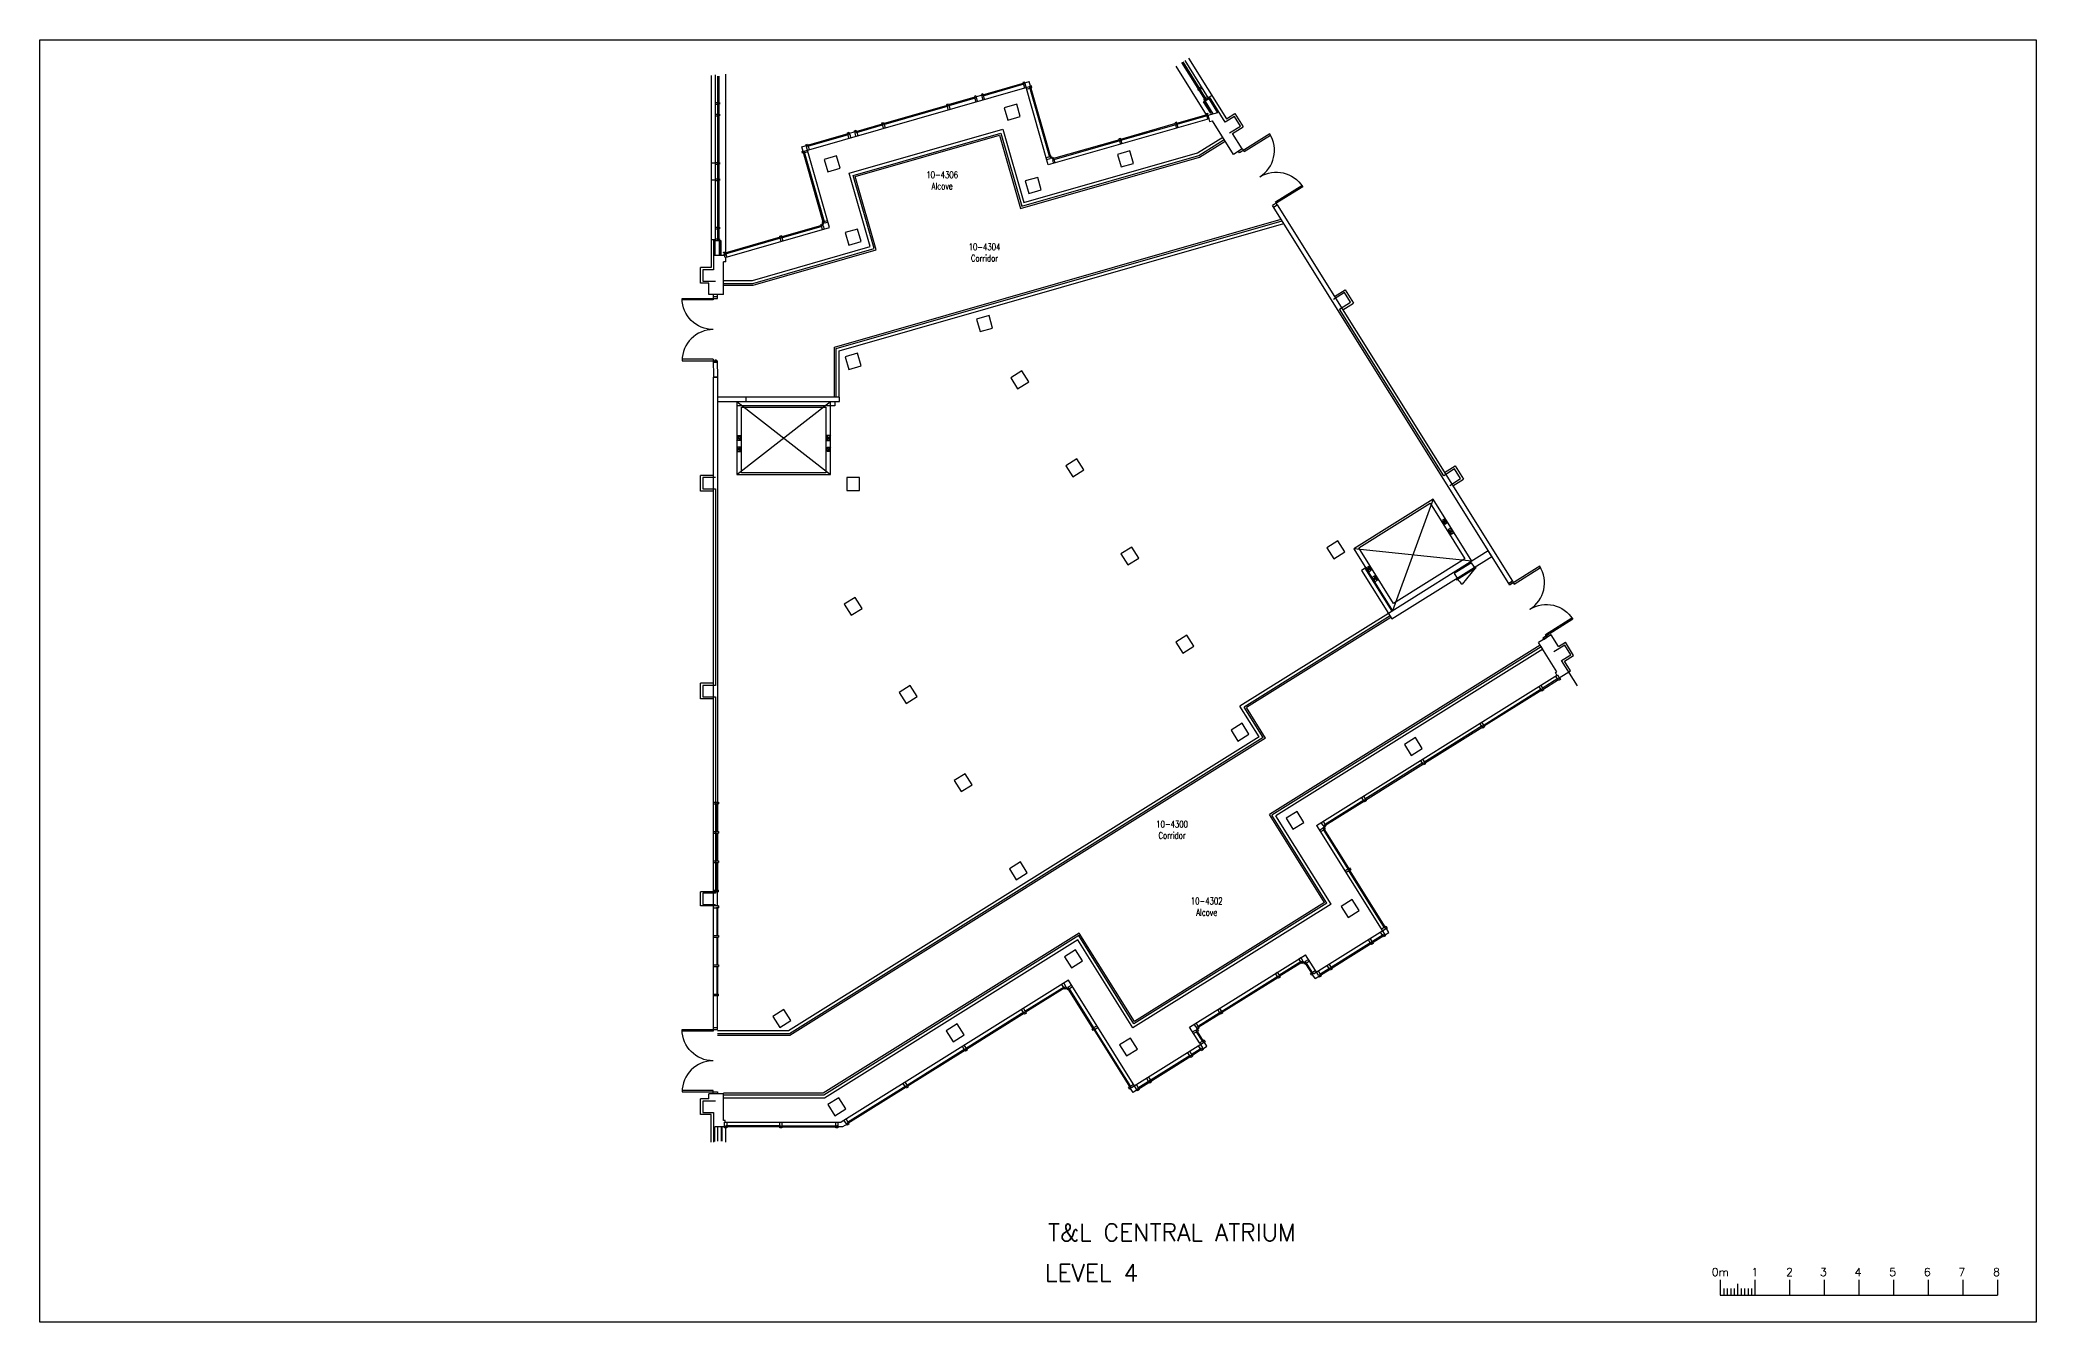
# Model space of a CAD drawing. Extents: x 11182 to 734459, y -1391328 to 152085.
# Drawn here: x 78217 to 135851, y -1153442 to -1116426 of the extents above; entities that cross this region are included whole.
import ezdxf
from ezdxf.enums import TextEntityAlignment as Align

# ---------------------------------------------------------------- set-up
doc = ezdxf.new("R2010")
doc.units = 0
doc.header["$LTSCALE"] = 500
doc.header["$MEASUREMENT"] = 0
doc.layers.get('0').update_dxf_attribs({"linetype": 'CONTINUOUS'})
doc.layers.add('0_Defpoints', color=106, linetype='CONTINUOUS', plot=False)
for name, color, linetype in [('0_room_data', 7, 'CONTINUOUS'), ('0_text', 7, 'CONTINUOUS'), ('1_Wall_Exist', 251, 'CONTINUOUS'), ('3_Text', 7, 'CONTINUOUS')]:
    doc.layers.add(name, color=color, linetype=linetype)
doc.styles.add('1_200', font='simplex.shx', dxfattribs={"width": 0.75, "height": 460})
doc.styles.get("Standard").update_dxf_attribs({"font": 'ROMANS', "height": 200})

# ---------------------------------------------------------------- blocks, each defined once
blk = doc.blocks.new('room_data')
at = {"layer": '3_Text', "style": '1_200', "width": 0.75}
for tag, p in [('ROOMNUM', (0, 0)), ('ROOMUSE', (0, -575))]:
    blk.add_attdef(tag, text='', height=345, dxfattribs=at).set_placement(p, align=Align.MIDDLE_CENTER)

msp = doc.modelspace()

# ---------------------------------------------------------------- linework, layer by layer
for p, q in [((126734, -1152222), (126734, -1152667)), ((126734, -1152667), (134734, -1152667)), ((126834, -1152468), (126834, -1152667)), ((126934, -1152468), (126934, -1152667)), ((127034, -1152468), (127034, -1152667)), ((127134, -1152468), (127134, -1152667)), ((127234, -1152335), (127234, -1152667)), ((127334, -1152468), (127334, -1152667)), ((127434, -1152468), (127434, -1152667)), ((127534, -1152468), (127534, -1152667)), ((127634, -1152468), (127634, -1152667)), ((127734, -1152222), (127734, -1152667)), ((128734, -1152222), (128734, -1152667)), ((129734, -1152222), (129734, -1152667)), ((130734, -1152222), (130734, -1152667)), ((131734, -1152222), (131734, -1152667)), ((132734, -1152222), (132734, -1152667)), ((133734, -1152222), (133734, -1152667)), ((134734, -1152222), (134734, -1152667))]:
    msp.add_line(p, q)
at = {"layer": '0_Defpoints'}
msp.add_lwpolyline([(78217, -1116426), (135851, -1116426), (135851, -1153442), (78217, -1153442)], close=True, dxfattribs=at)
at = {"layer": '1_Wall_Exist'}
for p, q in [((111380, -1116957), (112473, -1118705)), ((97601, -1117450), (97601, -1122998)), ((97709, -1117434), (97709, -1122214)), ((97782, -1117471), (97782, -1122214)), ((97819, -1117471), (97819, -1122214)), ((98022, -1122653), (98022, -1117419)), ((111010, -1117188), (111886, -1118591)), ((111182, -1117081), (111859, -1118164)), ((111213, -1117061), (111890, -1118144)), ((111275, -1117022), (111952, -1118106)), ((100278, -1119634), (106786, -1117767)), ((105210, -1118081), (104445, -1118300)), ((105240, -1118044), (105191, -1118057)), ((105191, -1118057), (105199, -1118084)), ((105210, -1118081), (105219, -1118111)), ((105413, -1118023), (105234, -1118074)), ((105243, -1118104), (105234, -1118074)), ((105247, -1118071), (105240, -1118044)), ((105256, -1118100), (105243, -1118104)), ((105284, -1118198), (105256, -1118100)), ((105442, -1117986), (105394, -1117999)), ((105394, -1117999), (105402, -1118026)), ((105421, -1118053), (105410, -1118056)), ((105410, -1118056), (105438, -1118154)), ((105413, -1118023), (105421, -1118053)), ((105437, -1118016), (106779, -1117631)), ((105445, -1118046), (105437, -1118016)), ((105450, -1118012), (105442, -1117986)), ((106623, -1117708), (105445, -1118046)), ((105486, -1118140), (105458, -1118042)), ((106644, -1117641), (106596, -1117655)), ((106596, -1117655), (106603, -1117682)), ((106612, -1117712), (106640, -1117809)), ((106614, -1117679), (106623, -1117708)), ((106647, -1117702), (106638, -1117672)), ((106651, -1117668), (106644, -1117641)), ((106660, -1117698), (106647, -1117702)), ((107330, -1120035), (106660, -1117698)), ((106702, -1117844), (106799, -1117816)), ((107403, -1119807), (106779, -1117631)), ((106789, -1117778), (106786, -1117767)), ((106819, -1117770), (106789, -1117778)), ((106796, -1117802), (106826, -1117794)), ((107373, -1119816), (106796, -1117802)), ((106843, -1117751), (106816, -1117759)), ((106829, -1117807), (106856, -1117799)), ((106856, -1117799), (106843, -1117751)), ((111655, -1117838), (111639, -1117848)), ((111639, -1117848), (111665, -1117890)), ((111692, -1117828), (111661, -1117847)), ((111681, -1117880), (111665, -1117890)), ((111706, -1117849), (111674, -1117868)), ((111748, -1117779), (111686, -1117818)), ((111775, -1117822), (111713, -1117860)), ((111926, -1118063), (111864, -1118102)), ((111952, -1118106), (111890, -1118144)), ((111944, -1118092), (112049, -1118026)), ((111954, -1118105), (112218, -1118528)), ((112440, -1118798), (111983, -1118067)), ((97709, -1118234), (97782, -1118234)), ((97709, -1118284), (97782, -1118284)), ((97709, -1118569), (97782, -1118569)), ((97709, -1118619), (97782, -1118619)), ((97782, -1118246), (97819, -1118246)), ((97782, -1118271), (97819, -1118271)), ((97782, -1118581), (97819, -1118581)), ((97782, -1118606), (97819, -1118606)), ((97819, -1118234), (97838, -1118234)), ((97819, -1118284), (97838, -1118284)), ((97819, -1118569), (97838, -1118569)), ((97819, -1118619), (97838, -1118619)), ((97838, -1118234), (97838, -1118284)), ((97838, -1118569), (97838, -1118619)), ((102571, -1118838), (104421, -1118307)), ((102579, -1118868), (104417, -1118341)), ((104401, -1118284), (104449, -1118270)), ((104408, -1118311), (104401, -1118284)), ((104417, -1118341), (104430, -1118337)), ((104445, -1118439), (104417, -1118341)), ((104430, -1118337), (104421, -1118307)), ((104445, -1118300), (104454, -1118330)), ((104449, -1118270), (104456, -1118297)), ((104454, -1118330), (104465, -1118327)), ((105219, -1118111), (104460, -1118329)), ((104465, -1118327), (104493, -1118425)), ((105219, -1118111), (105208, -1118114)), ((105208, -1118114), (105236, -1118212)), ((106420, -1118279), (106060, -1118383)), ((106060, -1118383), (106163, -1118743)), ((106163, -1118743), (106523, -1118640)), ((106523, -1118640), (106420, -1118279)), ((111906, -1118585), (111031, -1118836)), ((111915, -1118615), (111040, -1118866)), ((111814, -1118210), (111835, -1118197)), ((112020, -1118541), (111814, -1118210)), ((111833, -1118122), (111816, -1118132)), ((111816, -1118132), (111843, -1118174)), ((112041, -1118528), (111835, -1118197)), ((111870, -1118112), (111839, -1118131)), ((111859, -1118164), (111843, -1118174)), ((111883, -1118133), (111852, -1118152)), ((111856, -1118184), (111962, -1118117)), ((112093, -1118564), (111856, -1118184)), ((111936, -1118547), (111888, -1118561)), ((111888, -1118561), (111895, -1118588)), ((111895, -1118588), (111906, -1118585)), ((111904, -1118618), (111932, -1118716)), ((111906, -1118585), (111915, -1118615)), ((111930, -1118578), (111944, -1118574)), ((111939, -1118608), (111930, -1118578)), ((111944, -1118574), (111936, -1118547)), ((112218, -1118528), (111939, -1118608)), ((111980, -1118702), (111952, -1118604)), ((112020, -1118541), (112041, -1118528)), ((112703, -1118634), (112440, -1118798)), ((112473, -1118705), (112722, -1118549)), ((112877, -1118913), (112703, -1118634)), ((112722, -1118549), (112962, -1118932)), ((100211, -1119515), (101553, -1119130)), ((100384, -1119497), (101562, -1119160)), ((101533, -1119107), (101581, -1119093)), ((101540, -1119133), (101533, -1119107)), ((101577, -1119261), (101549, -1119163)), ((101562, -1119160), (101553, -1119130)), ((101577, -1119123), (101756, -1119072)), ((101588, -1119120), (101577, -1119123)), ((101577, -1119123), (101586, -1119153)), ((101581, -1119093), (101588, -1119120)), ((101585, -1120276), (106017, -1119006)), ((101586, -1119153), (101597, -1119150)), ((101597, -1119150), (101625, -1119247)), ((101694, -1120336), (105957, -1119114)), ((101735, -1119048), (101783, -1119035)), ((101743, -1119075), (101735, -1119048)), ((101756, -1119072), (101743, -1119075)), ((101751, -1119105), (101765, -1119102)), ((101779, -1119203), (101751, -1119105)), ((101765, -1119102), (101756, -1119072)), ((101756, -1120371), (105923, -1119176)), ((101780, -1119065), (102547, -1118845)), ((101780, -1119065), (101789, -1119095)), ((101783, -1119035), (101791, -1119062)), ((101789, -1119095), (102548, -1118877)), ((101789, -1119095), (101800, -1119092)), ((101800, -1119092), (101828, -1119189)), ((102526, -1118822), (102574, -1118808)), ((102534, -1118849), (102526, -1118822)), ((102542, -1118879), (102555, -1118875)), ((102570, -1118976), (102542, -1118879)), ((102555, -1118875), (102547, -1118845)), ((102571, -1118838), (102579, -1118868)), ((102574, -1118808), (102582, -1118835)), ((102579, -1118868), (102590, -1118865)), ((102590, -1118865), (102618, -1118962)), ((105923, -1119176), (106529, -1121291)), ((105957, -1119114), (106564, -1121229)), ((106017, -1119006), (106624, -1121120)), ((111980, -1118702), (107330, -1120035)), ((111007, -1118843), (109412, -1119300)), ((111016, -1118873), (109420, -1119330)), ((111037, -1118805), (110989, -1118819)), ((110989, -1118819), (110996, -1118846)), ((110996, -1118846), (111007, -1118843)), ((111005, -1118876), (111033, -1118973)), ((111007, -1118843), (111016, -1118873)), ((111031, -1118836), (111044, -1118832)), ((111040, -1118866), (111031, -1118836)), ((111044, -1118832), (111037, -1118805)), ((111081, -1118960), (111053, -1118862)), ((111644, -1119681), (112366, -1119230)), ((111965, -1118706), (111987, -1118783)), ((111987, -1118783), (112071, -1118758)), ((112679, -1119730), (112071, -1118758)), ((112564, -1119108), (112877, -1118913)), ((112653, -1119125), (112962, -1118932)), ((112932, -1119572), (112653, -1119125)), ((113723, -1119138), (112854, -1119681)), ((112983, -1119652), (113747, -1119175)), ((113747, -1119175), (113723, -1119138)), ((100835, -1121690), (100211, -1119515)), ((100221, -1119650), (100248, -1119642)), ((100235, -1119698), (100221, -1119650)), ((100261, -1119690), (100235, -1119698)), ((100251, -1119653), (100281, -1119645)), ((100288, -1119669), (100258, -1119677)), ((100281, -1119645), (100278, -1119634)), ((100865, -1121682), (100288, -1119669)), ((100389, -1119654), (100291, -1119682)), ((100331, -1119451), (100379, -1119437)), ((100339, -1119478), (100331, -1119451)), ((100347, -1119508), (100360, -1119504)), ((101018, -1121845), (100347, -1119508)), ((100360, -1119504), (100352, -1119474)), ((100376, -1119467), (100384, -1119497)), ((100379, -1119437), (100387, -1119464)), ((100395, -1119494), (100423, -1119592)), ((101219, -1119770), (100859, -1119874)), ((101323, -1120131), (101219, -1119770)), ((106529, -1121291), (111701, -1119808)), ((106564, -1121229), (111680, -1119762)), ((106624, -1121120), (111644, -1119681)), ((107370, -1119805), (107272, -1119833)), ((107403, -1119807), (107373, -1119816)), ((107380, -1119840), (107410, -1119831)), ((107427, -1119788), (107400, -1119796)), ((107410, -1119831), (107414, -1119844)), ((107414, -1119844), (107489, -1119823)), ((107427, -1119788), (107448, -1119863)), ((109388, -1119307), (107483, -1119853)), ((107496, -1119850), (107489, -1119823)), ((109396, -1119337), (107492, -1119883)), ((109689, -1119630), (109329, -1119734)), ((109329, -1119734), (109432, -1120094)), ((109417, -1119270), (109369, -1119283)), ((109369, -1119283), (109377, -1119310)), ((109385, -1119340), (109413, -1119438)), ((109388, -1119307), (109396, -1119337)), ((109412, -1119300), (109425, -1119297)), ((109420, -1119330), (109412, -1119300)), ((109425, -1119297), (109417, -1119270)), ((109461, -1119424), (109433, -1119326)), ((109793, -1119991), (109689, -1119630)), ((111680, -1119762), (112412, -1119304)), ((111701, -1119808), (112439, -1119346)), ((112933, -1119571), (112679, -1119730)), ((112854, -1119681), (112827, -1119638)), ((112933, -1119571), (112983, -1119652)), ((97709, -1119983), (97601, -1119983)), ((97709, -1119964), (97782, -1119964)), ((97709, -1120014), (97782, -1120014)), ((97782, -1119976), (97819, -1119976)), ((97782, -1120001), (97819, -1120001)), ((97819, -1119964), (97838, -1119964)), ((97819, -1120014), (97838, -1120014)), ((97838, -1119964), (97838, -1120014)), ((100859, -1119874), (100962, -1120234)), ((100962, -1120234), (101323, -1120131)), ((102192, -1122391), (101585, -1120276)), ((102300, -1122451), (101694, -1120336)), ((102362, -1122485), (101756, -1120371)), ((107026, -1120394), (106666, -1120497)), ((107130, -1120754), (107026, -1120394)), ((107286, -1119881), (107384, -1119853)), ((107384, -1119853), (107380, -1119840)), ((107448, -1119863), (107459, -1119860)), ((107468, -1119890), (107457, -1119893)), ((107457, -1119893), (107485, -1119991)), ((107459, -1119860), (107468, -1119890)), ((107492, -1119883), (107483, -1119853)), ((107533, -1119977), (107505, -1119879)), ((109432, -1120094), (109793, -1119991)), ((97709, -1120471), (97601, -1120471)), ((97709, -1120434), (97782, -1120434)), ((97709, -1120484), (97782, -1120484)), ((97782, -1120446), (97819, -1120446)), ((97782, -1120471), (97819, -1120471)), ((97819, -1120434), (97838, -1120434)), ((97819, -1120484), (97838, -1120484)), ((97838, -1120434), (97838, -1120484)), ((106666, -1120497), (106769, -1120858)), ((106769, -1120858), (107130, -1120754)), ((114677, -1120664), (113808, -1121207)), ((113890, -1121103), (114653, -1120626)), ((114653, -1120626), (114677, -1120664)), ((120628, -1132122), (113808, -1121207)), ((113835, -1121250), (113941, -1121184)), ((113941, -1121184), (113890, -1121103)), ((113940, -1121185), (120733, -1132056)), ((97709, -1121829), (97782, -1121829)), ((97709, -1121879), (97782, -1121879)), ((97782, -1121841), (97819, -1121841)), ((97782, -1121866), (97819, -1121866)), ((97819, -1121829), (97838, -1121829)), ((97819, -1121879), (97838, -1121879)), ((97838, -1121829), (97838, -1121879)), ((98002, -1122710), (101018, -1121845)), ((98002, -1122572), (99598, -1122114)), ((98011, -1122602), (99607, -1122144)), ((99577, -1122091), (99625, -1122077)), ((99585, -1122118), (99577, -1122091)), ((99598, -1122114), (99585, -1122118)), ((99594, -1122148), (99607, -1122144)), ((99607, -1122144), (99598, -1122114)), ((99622, -1122107), (100791, -1121772)), ((99622, -1122107), (99631, -1122137)), ((99625, -1122077), (99633, -1122104)), ((99631, -1122137), (100800, -1121802)), ((99642, -1122134), (99670, -1122232)), ((100771, -1121749), (100846, -1121727)), ((100778, -1121776), (100771, -1121749)), ((100815, -1121903), (100787, -1121806)), ((100800, -1121802), (100791, -1121772)), ((100805, -1121687), (100832, -1121679)), ((100805, -1121687), (100826, -1121762)), ((100826, -1121762), (100815, -1121765)), ((100815, -1121765), (100824, -1121795)), ((100824, -1121795), (100835, -1121792)), ((100835, -1121690), (100865, -1121682)), ((100835, -1121792), (100863, -1121890)), ((100872, -1121706), (100842, -1121714)), ((100842, -1121714), (100846, -1121727)), ((100862, -1121671), (100959, -1121643)), ((100876, -1121719), (100872, -1121706)), ((100973, -1121691), (100876, -1121719)), ((101160, -1125300), (114055, -1121602)), ((101210, -1125337), (114082, -1121646)), ((101297, -1125403), (114130, -1121724)), ((101826, -1121885), (101465, -1121988)), ((101465, -1121988), (101569, -1122349)), ((101929, -1122246), (101826, -1121885)), ((97709, -1122198), (97601, -1122198)), ((97663, -1122198), (97663, -1123060)), ((97707, -1122214), (97707, -1122656)), ((97832, -1122229), (97707, -1122229)), ((97985, -1122653), (97707, -1122653)), ((97709, -1122164), (97782, -1122164)), ((97709, -1122214), (97782, -1122214)), ((97782, -1122176), (97819, -1122176)), ((97782, -1122201), (97819, -1122201)), ((97819, -1122164), (97838, -1122164)), ((97819, -1122214), (97838, -1122214)), ((97832, -1122229), (97832, -1122653)), ((97838, -1122164), (97838, -1122214)), ((97857, -1122619), (97857, -1122229)), ((97882, -1122229), (97857, -1122229)), ((97882, -1122619), (97857, -1122619)), ((97882, -1122619), (97882, -1122229)), ((97957, -1122556), (98005, -1122542)), ((97965, -1122583), (97957, -1122556)), ((97978, -1122579), (97965, -1122583)), ((97974, -1122612), (97987, -1122609)), ((98002, -1122710), (97974, -1122612)), ((97987, -1122609), (97978, -1122579)), ((98013, -1122569), (98002, -1122572)), ((98002, -1122572), (98011, -1122602)), ((98005, -1122542), (98013, -1122569)), ((98011, -1122602), (98022, -1122599)), ((98017, -1122834), (98017, -1122706)), ((98022, -1122599), (98050, -1122696)), ((98790, -1123367), (102192, -1122391)), ((98803, -1123454), (102300, -1122451)), ((98810, -1123504), (102362, -1122485)), ((99622, -1122246), (99594, -1122148)), ((101569, -1122349), (101929, -1122246)), ((97291, -1123450), (97291, -1122998)), ((97601, -1122998), (97291, -1122998)), ((97663, -1123060), (97353, -1123060)), ((97353, -1123060), (97353, -1123389)), ((97954, -1123774), (97954, -1122834)), ((98017, -1122834), (97954, -1122834)), ((97526, -1123450), (97291, -1123450)), ((97353, -1123389), (97723, -1123389)), ((97526, -1123774), (97526, -1123450)), ((97954, -1123774), (97526, -1123774)), ((97657, -1123774), (97658, -1123932)), ((97782, -1123774), (97657, -1123774)), ((97657, -1123837), (97782, -1123836)), ((97783, -1123887), (97782, -1123774)), ((97954, -1123367), (98790, -1123367)), ((97954, -1123454), (98803, -1123454)), ((97954, -1123504), (98810, -1123504)), ((115882, -1123722), (115569, -1123918)), ((115593, -1123830), (115902, -1123637)), ((116057, -1124001), (115882, -1123722)), ((115902, -1123637), (116141, -1124021)), ((96758, -1123889), (97783, -1123887)), ((96758, -1123933), (96758, -1123889)), ((97658, -1123932), (96758, -1123933)), ((97702, -1123903), (97702, -1123887)), ((97753, -1123903), (97702, -1123903)), ((97753, -1123887), (97753, -1123903)), ((105622, -1124384), (105262, -1124488)), ((105725, -1124745), (105622, -1124384)), ((115744, -1124197), (116057, -1124001)), ((118749, -1129006), (115744, -1124197)), ((115833, -1124214), (116141, -1124021)), ((105262, -1124488), (105365, -1124848)), ((105365, -1124848), (105725, -1124745)), ((101160, -1126739), (101160, -1125300)), ((101210, -1126739), (101210, -1125337)), ((101297, -1126739), (101297, -1125403)), ((101826, -1125473), (101465, -1125576)), ((101465, -1125576), (101569, -1125937)), ((101929, -1125833), (101826, -1125473)), ((97660, -1125643), (96760, -1125644)), ((96760, -1125644), (96760, -1125689)), ((96760, -1125689), (97785, -1125687)), ((97660, -1125643), (97661, -1126162)), ((97785, -1125738), (97660, -1125738)), ((97785, -1126162), (97661, -1126162)), ((97661, -1144948), (97661, -1126162)), ((97661, -1126162), (97786, -1126162)), ((97755, -1125671), (97705, -1125671)), ((97705, -1125671), (97705, -1125687)), ((97756, -1125687), (97755, -1125671)), ((97786, -1126162), (97785, -1125687)), ((97785, -1126162), (97785, -1138429)), ((101569, -1125937), (101929, -1125833)), ((106566, -1125979), (106248, -1126178)), ((106248, -1126178), (106447, -1126496)), ((106765, -1126297), (106566, -1125979)), ((101307, -1126739), (97785, -1126739)), ((98598, -1126739), (98598, -1126864)), ((101307, -1126864), (101307, -1126739)), ((106447, -1126496), (106765, -1126297)), ((97785, -1126864), (101307, -1126864)), ((98340, -1126864), (101040, -1128974)), ((98340, -1128974), (101040, -1126864)), ((98340, -1126864), (98340, -1128974)), ((101167, -1126991), (98340, -1126991)), ((98475, -1128921), (98475, -1127026)), ((98475, -1127026), (100905, -1127026)), ((100905, -1127026), (100905, -1128921)), ((101040, -1128974), (101040, -1126864)), ((101167, -1126864), (101167, -1126991)), ((98340, -1127995), (98440, -1127843)), ((98340, -1127843), (98440, -1127995)), ((98340, -1127843), (98440, -1127843)), ((98440, -1127843), (98440, -1127995)), ((101040, -1127843), (100940, -1127995)), ((101040, -1127995), (100940, -1127843)), ((100940, -1127843), (100940, -1127995)), ((101040, -1127843), (100940, -1127843)), ((98440, -1127995), (98340, -1127995)), ((98351, -1128186), (98440, -1128313)), ((98351, -1128313), (98440, -1128186)), ((98440, -1128186), (98351, -1128186)), ((98351, -1128186), (98351, -1128313)), ((98351, -1128313), (98440, -1128313)), ((98440, -1128313), (98440, -1128186)), ((100940, -1127995), (101040, -1127995)), ((101040, -1128313), (100951, -1128186)), ((101040, -1128186), (100951, -1128313)), ((100951, -1128313), (100951, -1128186)), ((100951, -1128186), (101040, -1128186)), ((101040, -1128313), (100951, -1128313)), ((97661, -1128998), (97291, -1128998)), ((97291, -1129450), (97291, -1128998)), ((97723, -1129060), (97353, -1129060)), ((97353, -1129060), (97353, -1129389)), ((98340, -1128974), (101040, -1128974)), ((100905, -1128921), (98475, -1128921)), ((101885, -1129055), (101510, -1129055)), ((101510, -1129055), (101510, -1129430)), ((101885, -1129430), (101885, -1129055)), ((108156, -1128523), (107838, -1128722)), ((107838, -1128722), (108036, -1129040)), ((108036, -1129040), (108355, -1128841)), ((108355, -1128841), (108156, -1128523)), ((119062, -1128810), (118749, -1129006)), ((118773, -1128919), (119081, -1128726)), ((119236, -1129089), (119062, -1128810)), ((119081, -1128726), (119321, -1129109)), ((97661, -1129450), (97291, -1129450)), ((97353, -1129389), (97723, -1129389)), ((97723, -1129389), (97723, -1135060)), ((101510, -1129430), (101885, -1129430)), ((118923, -1129285), (119236, -1129089)), ((119012, -1129302), (119321, -1129109)), ((118444, -1129685), (116154, -1131116)), ((116297, -1131089), (118357, -1129802)), ((118444, -1129685), (117272, -1132905)), ((118357, -1129802), (119362, -1131409)), ((119562, -1131475), (118444, -1129685)), ((118785, -1130252), (118710, -1130299)), ((118710, -1130299), (118852, -1130360)), ((118710, -1130299), (118777, -1130407)), ((118777, -1130407), (118785, -1130252)), ((118777, -1130407), (118852, -1130360)), ((118852, -1130360), (118785, -1130252)), ((118963, -1130515), (118878, -1130568)), ((118878, -1130568), (119043, -1130645)), ((118878, -1130568), (118959, -1130698)), ((118959, -1130698), (118963, -1130515)), ((118959, -1130698), (119043, -1130645)), ((109746, -1131068), (109428, -1131266)), ((109428, -1131266), (109627, -1131584)), ((109945, -1131386), (109746, -1131068)), ((115694, -1130888), (115376, -1131087)), ((115376, -1131087), (115574, -1131405)), ((115574, -1131405), (115893, -1131206)), ((115893, -1131206), (115694, -1130888)), ((119562, -1131475), (116154, -1131116)), ((116154, -1131116), (117272, -1132905)), ((117301, -1132696), (116297, -1131089)), ((120035, -1131179), (117152, -1132981)), ((117252, -1133141), (120135, -1131339)), ((120135, -1131339), (120035, -1131179)), ((109627, -1131584), (109945, -1131386)), ((116485, -1131678), (116379, -1131744)), ((116379, -1131744), (117252, -1133141)), ((117258, -1132914), (116485, -1131678)), ((116590, -1131624), (116514, -1131671)), ((116514, -1131671), (116657, -1131732)), ((116514, -1131671), (116581, -1131779)), ((116581, -1131779), (116590, -1131624)), ((116581, -1131779), (116657, -1131732)), ((116657, -1131732), (116590, -1131624)), ((116758, -1131893), (116673, -1131946)), ((116754, -1132075), (116758, -1131893)), ((116838, -1132022), (116758, -1131893)), ((119362, -1131409), (117301, -1132696)), ((119553, -1131518), (119052, -1131831)), ((119052, -1131831), (119135, -1131964)), ((119118, -1132011), (119686, -1131656)), ((119652, -1131677), (119285, -1132140)), ((119636, -1131651), (119553, -1131518)), ((119686, -1131656), (119669, -1131630)), ((121521, -1131623), (120652, -1132166)), ((120782, -1132138), (121545, -1131661)), ((121545, -1131661), (121521, -1131623)), ((116673, -1131946), (116838, -1132022)), ((116754, -1132075), (116838, -1132022)), ((119102, -1131985), (119118, -1132011)), ((120625, -1132123), (120731, -1132057)), ((120652, -1132166), (120625, -1132123)), ((120733, -1132056), (120628, -1132122)), ((120731, -1132057), (120782, -1132138)), ((101757, -1132522), (101439, -1132720)), ((101439, -1132720), (101637, -1133038)), ((101637, -1133038), (101955, -1132840)), ((101955, -1132840), (101757, -1132522)), ((117152, -1132981), (112865, -1135659)), ((117198, -1133055), (112986, -1135687)), ((111335, -1133611), (111017, -1133810)), ((111534, -1133929), (111335, -1133611)), ((117225, -1133097), (113055, -1135703)), ((121850, -1133600), (121487, -1133827)), ((122475, -1133150), (121606, -1133693)), ((121633, -1133736), (121739, -1133670)), ((121688, -1133589), (122452, -1133112)), ((121739, -1133670), (121688, -1133589)), ((122061, -1133938), (121850, -1133600)), ((122452, -1133112), (122475, -1133150)), ((111017, -1133810), (111216, -1134128)), ((111216, -1134128), (111534, -1133929)), ((121533, -1133901), (113715, -1138787)), ((121560, -1133944), (113783, -1138803)), ((121606, -1134018), (113904, -1138831)), ((122014, -1134670), (121487, -1133827)), ((121551, -1133935), (121604, -1134019)), ((121606, -1133693), (121633, -1133736)), ((122241, -1133899), (121928, -1134094)), ((122061, -1133938), (122261, -1133814)), ((122153, -1134342), (122416, -1134178)), ((122237, -1134362), (122500, -1134197)), ((122416, -1134178), (122241, -1133899)), ((122500, -1134197), (122261, -1133814)), ((115073, -1139101), (122032, -1134752)), ((121977, -1134693), (122014, -1134670)), ((122019, -1134761), (121977, -1134693)), ((122032, -1134872), (121978, -1134786)), ((122032, -1134752), (122086, -1134838)), ((122086, -1134838), (122409, -1134636)), ((122609, -1135073), (122153, -1134342)), ((122409, -1134636), (122237, -1134362)), ((97291, -1135450), (97291, -1134998)), ((97661, -1134998), (97291, -1134998)), ((97723, -1135060), (97353, -1135060)), ((97353, -1135060), (97353, -1135389)), ((97353, -1135389), (97723, -1135389)), ((97723, -1135389), (97723, -1141060)), ((103347, -1135066), (103029, -1135265)), ((103029, -1135265), (103228, -1135583)), ((103228, -1135583), (103546, -1135384)), ((103546, -1135384), (103347, -1135066)), ((119885, -1136214), (121565, -1135164)), ((119901, -1136240), (121582, -1135190)), ((121550, -1135173), (121496, -1135087)), ((121550, -1135053), (121604, -1135139)), ((121565, -1135164), (121550, -1135173)), ((121582, -1135190), (121565, -1135164)), ((121566, -1135200), (121582, -1135190)), ((121581, -1135224), (121566, -1135200)), ((121635, -1135190), (121581, -1135224)), ((122047, -1134862), (121589, -1135149)), ((121589, -1135149), (121606, -1135175)), ((121606, -1135175), (122064, -1134889)), ((121620, -1135166), (121635, -1135190)), ((122064, -1134889), (122047, -1134862)), ((122063, -1134922), (122048, -1134899)), ((122117, -1134888), (122063, -1134922)), ((122086, -1134838), (122071, -1134848)), ((122071, -1134848), (122088, -1134874)), ((122088, -1134874), (122103, -1134865)), ((122103, -1134865), (122117, -1134888)), ((97661, -1135450), (97291, -1135450)), ((113417, -1136541), (112865, -1135659)), ((113537, -1136569), (112986, -1135687)), ((113606, -1136585), (113055, -1135703)), ((113417, -1136541), (99831, -1145030)), ((112925, -1136155), (112607, -1136354)), ((112607, -1136354), (112806, -1136672)), ((112806, -1136672), (113124, -1136473)), ((113124, -1136473), (112925, -1136155)), ((119858, -1136231), (118174, -1137283)), ((118194, -1137307), (119874, -1136257)), ((119842, -1136240), (119788, -1136154)), ((119843, -1136120), (119896, -1136206)), ((119874, -1136257), (119858, -1136231)), ((119859, -1136267), (119874, -1136257)), ((119873, -1136291), (119859, -1136267)), ((119928, -1136257), (119873, -1136291)), ((119896, -1136206), (119881, -1136216)), ((119881, -1136216), (119898, -1136242)), ((119898, -1136242), (119913, -1136233)), ((119913, -1136233), (119928, -1136257)), ((113537, -1136569), (99857, -1145117)), ((113606, -1136585), (99871, -1145167)), ((117930, -1136566), (117612, -1136764)), ((117612, -1136764), (117811, -1137082)), ((117811, -1137082), (118129, -1136884)), ((118129, -1136884), (117930, -1136566)), ((104936, -1137610), (104618, -1137809)), ((105135, -1137928), (104936, -1137610)), ((118150, -1137298), (116467, -1138349)), ((116487, -1138374), (118167, -1137324)), ((118135, -1137307), (118081, -1137221)), ((118135, -1137187), (118189, -1137273)), ((118167, -1137324), (118150, -1137298)), ((118151, -1137334), (118167, -1137324)), ((118166, -1137357), (118151, -1137334)), ((118220, -1137324), (118166, -1137357)), ((118174, -1137283), (118190, -1137309)), ((118190, -1137309), (118205, -1137300)), ((118205, -1137300), (118220, -1137324)), ((104618, -1137809), (104817, -1138127)), ((104817, -1138127), (105135, -1137928)), ((116428, -1138254), (116482, -1138340)), ((97661, -1138429), (97806, -1138429)), ((97661, -1138481), (97763, -1138481)), ((97763, -1138467), (97791, -1138467)), ((97763, -1138467), (97763, -1139278)), ((97791, -1139278), (97791, -1138467)), ((97791, -1138481), (97806, -1138481)), ((97806, -1138429), (97806, -1138479)), ((115304, -1141331), (113715, -1138787)), ((115373, -1141347), (113783, -1138803)), ((115494, -1141375), (113904, -1138831)), ((114515, -1138700), (114197, -1138898)), ((114714, -1139018), (114515, -1138700)), ((115306, -1139075), (116443, -1138364)), ((115319, -1139103), (116460, -1138391)), ((116428, -1138374), (116374, -1138288)), ((116443, -1138364), (116428, -1138374)), ((116460, -1138391), (116443, -1138364)), ((116459, -1138424), (116444, -1138400)), ((116513, -1138390), (116459, -1138424)), ((116467, -1138349), (116484, -1138376)), ((116471, -1138347), (116487, -1138374)), ((116484, -1138376), (116499, -1138366)), ((116499, -1138366), (116513, -1138390)), ((97661, -1139278), (97806, -1139278)), ((97661, -1139328), (97806, -1139328)), ((97763, -1139328), (97763, -1140125)), ((97791, -1140125), (97791, -1139328)), ((97806, -1139278), (97806, -1139328)), ((114197, -1138898), (114396, -1139216)), ((114396, -1139216), (114714, -1139018)), ((115073, -1139101), (117035, -1142240)), ((115158, -1139237), (115244, -1139183)), ((115278, -1139237), (115192, -1139291)), ((115263, -1139102), (115209, -1139015)), ((115244, -1139183), (115254, -1139198)), ((115254, -1139198), (115280, -1139181)), ((115279, -1139092), (115263, -1139102)), ((115264, -1138981), (115318, -1139068)), ((115295, -1139205), (115269, -1139222)), ((115269, -1139222), (115988, -1140374)), ((115271, -1139167), (115349, -1139118)), ((115280, -1139181), (115271, -1139167)), ((115295, -1139118), (115279, -1139092)), ((115280, -1139128), (115295, -1139118)), ((115280, -1139128), (115328, -1139206)), ((116006, -1140342), (115295, -1139205)), ((115305, -1139221), (115295, -1139205)), ((115318, -1139068), (115303, -1139077)), ((115303, -1139077), (115319, -1139103)), ((115328, -1139206), (115305, -1139221)), ((115334, -1139094), (115349, -1139118)), ((97661, -1140125), (97806, -1140125)), ((97661, -1140175), (97806, -1140175)), ((97763, -1140175), (97763, -1140985)), ((97791, -1140985), (97791, -1140175)), ((97806, -1140125), (97806, -1140175)), ((106526, -1140154), (106208, -1140353)), ((106208, -1140353), (106407, -1140671)), ((106407, -1140671), (106725, -1140472)), ((106725, -1140472), (106526, -1140154)), ((115893, -1140413), (115979, -1140359)), ((116013, -1140413), (115927, -1140467)), ((115988, -1140374), (116015, -1140357)), ((116030, -1140381), (116003, -1140398)), ((117042, -1142060), (116003, -1140398)), ((116006, -1140342), (116029, -1140328)), ((116015, -1140357), (116006, -1140342)), ((116029, -1140328), (116063, -1140382)), ((117060, -1142029), (116030, -1140381)), ((116040, -1140397), (116030, -1140381)), ((116063, -1140382), (116040, -1140397)), ((97291, -1141429), (97291, -1141020)), ((97806, -1141020), (97291, -1141020)), ((97723, -1141060), (97353, -1141060)), ((97353, -1141060), (97353, -1141389)), ((97661, -1140972), (97763, -1140972)), ((97763, -1140985), (97791, -1140985)), ((97785, -1141429), (97785, -1140998)), ((97791, -1140972), (97806, -1140972)), ((97806, -1141020), (97806, -1140972)), ((97806, -1141429), (97291, -1141429)), ((97353, -1141389), (97723, -1141389)), ((97661, -1141481), (97763, -1141481)), ((97763, -1141467), (97791, -1141467)), ((97763, -1141467), (97763, -1142278)), ((97791, -1142278), (97791, -1141467)), ((97791, -1141481), (97806, -1141481)), ((97806, -1141429), (97806, -1141479)), ((115494, -1141375), (109773, -1144949)), ((115373, -1141347), (109801, -1144829)), ((115304, -1141331), (109817, -1144760)), ((116105, -1141244), (115787, -1141442)), ((115787, -1141442), (115985, -1141760)), ((115985, -1141760), (116303, -1141562)), ((116303, -1141562), (116105, -1141244)), ((97661, -1142278), (97806, -1142278)), ((97806, -1142278), (97806, -1142328)), ((108227, -1142216), (100832, -1146837)), ((108211, -1142285), (100847, -1146887)), ((109801, -1144829), (108211, -1142285)), ((109817, -1144760), (108227, -1142216)), ((117067, -1142100), (114989, -1143398)), ((117004, -1142259), (115479, -1143212)), ((115496, -1143238), (117020, -1142285)), ((116980, -1142274), (116926, -1142187)), ((116947, -1142099), (117033, -1142045)), ((117012, -1142290), (116996, -1142264)), ((117012, -1142324), (116997, -1142300)), ((117066, -1142290), (117012, -1142324)), ((117035, -1142240), (117020, -1142249)), ((117020, -1142249), (117036, -1142275)), ((117036, -1142275), (117164, -1142196)), ((117042, -1142060), (117069, -1142044)), ((117051, -1142266), (117066, -1142290)), ((117084, -1142068), (117057, -1142084)), ((117057, -1142084), (117067, -1142100)), ((117059, -1142029), (117083, -1142014)), ((117069, -1142044), (117059, -1142029)), ((117083, -1142014), (117117, -1142068)), ((117093, -1142083), (117084, -1142068)), ((117117, -1142068), (117093, -1142083)), ((117164, -1142196), (117093, -1142083)), ((97661, -1142328), (97806, -1142328)), ((97763, -1142328), (97763, -1143125)), ((97791, -1143125), (97791, -1142328)), ((108183, -1142405), (100872, -1146974)), ((108116, -1142698), (107798, -1142897)), ((108315, -1143016), (108116, -1142698)), ((109773, -1144949), (108183, -1142405)), ((111409, -1144928), (114757, -1142835)), ((115129, -1143430), (114757, -1142835)), ((116627, -1142494), (116573, -1142408)), ((116628, -1142374), (116681, -1142460)), ((116659, -1142511), (116643, -1142485)), ((116659, -1142544), (116644, -1142521)), ((116713, -1142511), (116659, -1142544)), ((116667, -1142470), (116683, -1142496)), ((116698, -1142487), (116713, -1142511)), ((97661, -1143125), (97806, -1143125)), ((97661, -1143175), (97806, -1143175)), ((97763, -1143175), (97763, -1143985)), ((97791, -1143985), (97791, -1143175)), ((97806, -1143125), (97806, -1143175)), ((107798, -1142897), (107997, -1143215)), ((107997, -1143215), (108315, -1143016)), ((112316, -1144481), (113958, -1143455)), ((113889, -1143378), (113943, -1143344)), ((113943, -1143464), (113889, -1143378)), ((113943, -1143344), (113997, -1143430)), ((113958, -1143455), (113943, -1143464)), ((113975, -1143481), (113958, -1143455)), ((113997, -1143430), (113982, -1143440)), ((113982, -1143440), (113998, -1143466)), ((114636, -1143031), (113985, -1143438)), ((113998, -1143466), (114013, -1143457)), ((114653, -1143057), (114002, -1143464)), ((114013, -1143457), (114028, -1143481)), ((114567, -1142954), (114621, -1142921)), ((114621, -1143041), (114567, -1142954)), ((114621, -1142921), (114675, -1143007)), ((114636, -1143031), (114621, -1143041)), ((114653, -1143057), (114636, -1143031)), ((114637, -1143067), (114653, -1143057)), ((114652, -1143091), (114637, -1143067)), ((114730, -1143042), (114652, -1143091)), ((114675, -1143007), (114660, -1143016)), ((114660, -1143016), (114677, -1143042)), ((114677, -1143042), (114691, -1143033)), ((114740, -1143111), (114691, -1143033)), ((114730, -1143042), (114740, -1143058)), ((114740, -1143058), (114766, -1143041)), ((114764, -1143096), (114740, -1143111)), ((114781, -1143065), (114755, -1143081)), ((114755, -1143081), (114764, -1143096)), ((114756, -1143026), (114843, -1142972)), ((114766, -1143041), (114756, -1143026)), ((114936, -1143372), (114764, -1143096)), ((114969, -1143365), (114781, -1143065)), ((114877, -1143026), (114790, -1143080)), ((114905, -1143375), (114929, -1143360)), ((114939, -1143429), (114905, -1143375)), ((114929, -1143360), (114939, -1143376)), ((114939, -1143376), (114965, -1143359)), ((114963, -1143415), (114939, -1143429)), ((114980, -1143383), (114953, -1143400)), ((115033, -1143527), (114953, -1143400)), ((114955, -1143344), (115041, -1143290)), ((114989, -1143398), (114980, -1143383)), ((115033, -1143527), (115161, -1143447)), ((115145, -1143421), (115129, -1143430)), ((115130, -1143310), (115183, -1143396)), ((115161, -1143447), (115145, -1143421)), ((115161, -1143481), (115146, -1143457)), ((115215, -1143447), (115161, -1143481)), ((115456, -1143226), (115169, -1143406)), ((115169, -1143406), (115185, -1143432)), ((115185, -1143432), (115200, -1143423)), ((115188, -1143430), (115472, -1143253)), ((115200, -1143423), (115215, -1143447)), ((115440, -1143236), (115386, -1143150)), ((115440, -1143116), (115494, -1143202)), ((115472, -1143253), (115456, -1143226)), ((115456, -1143263), (115472, -1143253)), ((115471, -1143286), (115456, -1143263)), ((115526, -1143252), (115471, -1143286)), ((115479, -1143212), (115496, -1143238)), ((115511, -1143229), (115526, -1143252)), ((97661, -1143972), (97763, -1143972)), ((97806, -1144020), (97661, -1144020)), ((97763, -1143985), (97791, -1143985)), ((97785, -1144948), (97785, -1144020)), ((97791, -1143972), (97806, -1143972)), ((97806, -1144020), (97806, -1143972)), ((107914, -1143574), (101355, -1147673)), ((107792, -1143770), (106655, -1144480)), ((107809, -1143796), (106668, -1144509)), ((107777, -1143780), (107723, -1143693)), ((107777, -1143660), (107831, -1143746)), ((107792, -1143770), (107777, -1143780)), ((107809, -1143796), (107792, -1143770)), ((107808, -1143830), (107793, -1143806)), ((107886, -1143781), (107808, -1143830)), ((107831, -1143746), (107816, -1143755)), ((107816, -1143755), (107833, -1143781)), ((107833, -1143781), (107848, -1143772)), ((107896, -1143850), (107848, -1143772)), ((107886, -1143781), (107896, -1143797)), ((107896, -1143797), (107922, -1143780)), ((107920, -1143835), (107896, -1143850)), ((108631, -1144973), (107909, -1143818)), ((107937, -1143804), (107911, -1143820)), ((107913, -1143765), (107999, -1143711)), ((107922, -1143780), (107913, -1143765)), ((109875, -1146713), (107914, -1143574)), ((108657, -1144956), (107936, -1143801)), ((107946, -1143819), (107937, -1143804)), ((108033, -1143765), (107946, -1143819)), ((112333, -1144507), (113959, -1143491)), ((113959, -1143491), (113975, -1143481)), ((113974, -1143515), (113959, -1143491)), ((114028, -1143481), (113974, -1143515)), ((99696, -1144422), (99378, -1144620)), ((99378, -1144620), (99577, -1144938)), ((99895, -1144740), (99696, -1144422)), ((106628, -1144497), (104945, -1145549)), ((106645, -1144524), (104965, -1145573)), ((106613, -1144507), (106559, -1144421)), ((106613, -1144387), (106667, -1144473)), ((106645, -1144524), (106628, -1144497)), ((106629, -1144534), (106645, -1144524)), ((106644, -1144557), (106629, -1144534)), ((106698, -1144523), (106644, -1144557)), ((106667, -1144473), (106652, -1144483)), ((106652, -1144483), (106668, -1144509)), ((106683, -1144500), (106698, -1144523)), ((111638, -1144904), (112289, -1144498)), ((111655, -1144931), (112309, -1144522)), ((112223, -1144419), (112277, -1144385)), ((112277, -1144505), (112223, -1144419)), ((112277, -1144385), (112331, -1144471)), ((112293, -1144495), (112277, -1144505)), ((112309, -1144522), (112293, -1144495)), ((112293, -1144532), (112309, -1144522)), ((112308, -1144555), (112293, -1144532)), ((112363, -1144521), (112308, -1144555)), ((112331, -1144471), (112316, -1144481)), ((112316, -1144481), (112333, -1144507)), ((112333, -1144507), (112348, -1144498)), ((112348, -1144498), (112363, -1144521)), ((96757, -1145043), (96757, -1144998)), ((96757, -1144998), (97782, -1144998)), ((97657, -1145043), (96757, -1145043)), ((97782, -1144948), (97657, -1144948)), ((97657, -1144948), (97657, -1145043)), ((97785, -1144948), (97661, -1144948)), ((97782, -1144998), (97782, -1144948)), ((99831, -1145030), (97782, -1145030)), ((99857, -1145117), (97782, -1145117)), ((99871, -1145167), (97782, -1145167)), ((99577, -1144938), (99895, -1144740)), ((104701, -1144832), (104383, -1145031)), ((104383, -1145031), (104582, -1145349)), ((104582, -1145349), (104900, -1145150)), ((104900, -1145150), (104701, -1144832)), ((108597, -1144972), (108621, -1144957)), ((108631, -1145026), (108597, -1144972)), ((108631, -1144973), (108657, -1144956)), ((108655, -1145011), (108631, -1145026)), ((108644, -1144994), (109684, -1146659)), ((108672, -1144980), (108645, -1144996)), ((108647, -1144940), (108733, -1144887)), ((108657, -1144956), (108647, -1144940)), ((109711, -1146643), (108670, -1144977)), ((108681, -1144995), (108672, -1144980)), ((108767, -1144941), (108681, -1144995)), ((111693, -1145382), (111409, -1144928)), ((111494, -1145064), (111580, -1145010)), ((111528, -1145118), (111494, -1145064)), ((111614, -1145065), (111528, -1145118)), ((111545, -1144843), (111599, -1144809)), ((111599, -1144929), (111545, -1144843)), ((111580, -1145010), (111589, -1145025)), ((111589, -1145025), (111616, -1145009)), ((111599, -1144809), (111653, -1144895)), ((111614, -1144919), (111599, -1144929)), ((111631, -1145033), (111604, -1145049)), ((111604, -1145049), (111614, -1145065)), ((111606, -1144994), (111684, -1144945)), ((111616, -1145009), (111606, -1144994)), ((111631, -1144946), (111614, -1144919)), ((111789, -1145344), (111614, -1145065)), ((111615, -1144955), (111631, -1144946)), ((111615, -1144955), (111664, -1145033)), ((111640, -1145048), (111631, -1145033)), ((111653, -1144895), (111638, -1144904)), ((111638, -1144904), (111655, -1144931)), ((111664, -1145033), (111640, -1145048)), ((111815, -1145328), (111641, -1145048)), ((111655, -1144931), (111670, -1144921)), ((111670, -1144921), (111684, -1144945)), ((104921, -1145564), (103235, -1146618)), ((104938, -1145590), (103252, -1146644)), ((104906, -1145574), (104852, -1145488)), ((104906, -1145454), (104960, -1145540)), ((104938, -1145590), (104921, -1145564)), ((104922, -1145600), (104938, -1145590)), ((104937, -1145624), (104922, -1145600)), ((104991, -1145590), (104937, -1145624)), ((104945, -1145549), (104962, -1145576)), ((104962, -1145576), (104976, -1145566)), ((104976, -1145566), (104991, -1145590)), ((109706, -1145242), (109388, -1145441)), ((109388, -1145441), (109586, -1145759)), ((109586, -1145759), (109904, -1145560)), ((109904, -1145560), (109706, -1145242)), ((111813, -1145383), (109735, -1146681)), ((111431, -1145741), (109914, -1146689)), ((109931, -1146715), (111448, -1145768)), ((111415, -1145751), (111362, -1145665)), ((111416, -1145631), (111470, -1145717)), ((111448, -1145768), (111431, -1145741)), ((111501, -1145767), (111447, -1145801)), ((111742, -1145547), (111455, -1145726)), ((111455, -1145726), (111471, -1145753)), ((111471, -1145753), (111486, -1145743)), ((111758, -1145573), (111475, -1145751)), ((111486, -1145743), (111501, -1145767)), ((111726, -1145557), (111672, -1145471)), ((111693, -1145382), (111779, -1145329)), ((111693, -1145382), (111780, -1145523)), ((111758, -1145573), (111742, -1145547)), ((111743, -1145583), (111758, -1145573)), ((111758, -1145607), (111743, -1145583)), ((111812, -1145573), (111758, -1145607)), ((111780, -1145523), (111766, -1145532)), ((111766, -1145532), (111782, -1145559)), ((111779, -1145329), (111788, -1145344)), ((111782, -1145559), (111910, -1145479)), ((111788, -1145344), (111815, -1145327)), ((111797, -1145549), (111812, -1145573)), ((111829, -1145351), (111803, -1145367)), ((111803, -1145367), (111813, -1145383)), ((111805, -1145312), (111829, -1145297)), ((111815, -1145327), (111805, -1145312)), ((111829, -1145297), (111863, -1145352)), ((111910, -1145479), (111829, -1145351)), ((111863, -1145352), (111839, -1145366)), ((111447, -1145801), (111432, -1145777)), ((97657, -1146754), (96757, -1146754)), ((96757, -1146754), (96757, -1146798)), ((96757, -1146798), (97782, -1146798)), ((97954, -1146849), (97526, -1146849)), ((97526, -1146998), (97526, -1146849)), ((97657, -1146849), (97657, -1146754)), ((97782, -1146849), (97657, -1146849)), ((97782, -1146798), (97782, -1146849)), ((100832, -1146837), (97954, -1146837)), ((97954, -1147621), (97954, -1146849)), ((100847, -1146887), (97954, -1146887)), ((103214, -1146631), (101530, -1147683)), ((103230, -1146657), (101547, -1147709)), ((103198, -1146641), (103144, -1146554)), ((103199, -1146521), (103252, -1146607)), ((103230, -1146657), (103214, -1146631)), ((103230, -1146691), (103215, -1146667)), ((103284, -1146657), (103230, -1146691)), ((103238, -1146616), (103254, -1146642)), ((103254, -1146642), (103269, -1146633)), ((103269, -1146633), (103284, -1146657)), ((109651, -1146658), (109675, -1146643)), ((109685, -1146713), (109651, -1146658)), ((109684, -1146659), (109711, -1146643)), ((109709, -1146698), (109685, -1146713)), ((109726, -1146666), (109699, -1146683)), ((109699, -1146683), (109709, -1146698)), ((109701, -1146627), (109787, -1146573)), ((109711, -1146643), (109701, -1146627)), ((109779, -1146810), (109709, -1146698)), ((109735, -1146681), (109726, -1146666)), ((109907, -1146730), (109779, -1146810)), ((109875, -1146593), (109929, -1146680)), ((109891, -1146704), (109875, -1146713)), ((109885, -1146707), (109875, -1146713)), ((109907, -1146730), (109891, -1146704)), ((109906, -1146764), (109892, -1146740)), ((109961, -1146730), (109906, -1146764)), ((109914, -1146689), (109931, -1146715)), ((109946, -1146706), (109961, -1146730)), ((110228, -1146493), (110174, -1146407)), ((110229, -1146373), (110282, -1146459)), ((110260, -1146510), (110244, -1146483)), ((110260, -1146543), (110245, -1146519)), ((110314, -1146509), (110260, -1146543)), ((110268, -1146468), (110284, -1146495)), ((110299, -1146485), (110314, -1146509)), ((97526, -1146998), (97291, -1146998)), ((97291, -1147450), (97291, -1146998)), ((97601, -1147450), (97291, -1147450)), ((97723, -1147060), (97353, -1147060)), ((97353, -1147060), (97353, -1147389)), ((97353, -1147389), (97663, -1147389)), ((97601, -1148250), (97601, -1147450)), ((97663, -1147389), (97663, -1148250)), ((100872, -1146974), (97954, -1146974)), ((101286, -1146966), (100968, -1147164)), ((100968, -1147164), (101167, -1147483)), ((101167, -1147483), (101485, -1147284)), ((101485, -1147284), (101286, -1146966)), ((97982, -1147802), (97707, -1147802)), ((97707, -1148231), (97707, -1147802)), ((97782, -1147802), (97782, -1148219)), ((97882, -1147829), (97882, -1148219)), ((97907, -1147829), (97882, -1147829)), ((97907, -1147829), (97907, -1148219)), ((97998, -1147621), (97954, -1147621)), ((97982, -1147673), (101355, -1147673)), ((97982, -1147774), (97982, -1147673)), ((98001, -1147774), (97982, -1147774)), ((97982, -1147833), (97982, -1147805)), ((97982, -1147805), (98001, -1147805)), ((98046, -1147833), (97982, -1147833)), ((97998, -1147676), (97998, -1147621)), ((98001, -1147805), (98001, -1147774)), ((98022, -1148250), (98022, -1147833)), ((98046, -1147774), (98029, -1147774)), ((98029, -1147774), (98029, -1147805)), ((98029, -1147805), (98046, -1147805)), ((99585, -1147774), (98032, -1147774)), ((99596, -1147805), (98032, -1147805)), ((98046, -1147673), (98046, -1147774)), ((98046, -1147805), (98046, -1147833)), ((99578, -1147774), (99578, -1147673)), ((99596, -1147774), (99578, -1147774)), ((99578, -1147833), (99578, -1147805)), ((99642, -1147833), (99578, -1147833)), ((99596, -1147805), (99596, -1147774)), ((99642, -1147774), (99624, -1147774)), ((99624, -1147774), (99624, -1147805)), ((99624, -1147805), (99642, -1147805)), ((99635, -1147774), (101224, -1147774)), ((99635, -1147805), (101212, -1147805)), ((99642, -1147673), (99642, -1147774)), ((99642, -1147805), (99642, -1147833)), ((101194, -1147774), (101194, -1147673)), ((101212, -1147774), (101194, -1147774)), ((101194, -1147833), (101194, -1147805)), ((101258, -1147833), (101194, -1147833)), ((101212, -1147805), (101212, -1147774)), ((101258, -1147774), (101240, -1147774)), ((101240, -1147774), (101240, -1147805)), ((101393, -1147805), (101240, -1147805)), ((101240, -1147805), (101258, -1147805)), ((101258, -1147673), (101258, -1147774)), ((101258, -1147805), (101258, -1147833)), ((101523, -1147724), (101393, -1147805)), ((101491, -1147708), (101437, -1147621)), ((101491, -1147587), (101545, -1147674)), ((101506, -1147698), (101491, -1147708)), ((101523, -1147724), (101506, -1147698)), ((101522, -1147758), (101507, -1147734)), ((101576, -1147724), (101522, -1147758)), ((101530, -1147683), (101547, -1147709)), ((101547, -1147709), (101562, -1147700)), ((101562, -1147700), (101576, -1147724))]:
    msp.add_line(p, q, dxfattribs=at)
for centre, radius, start, end in [((112960, -1119614), 900, 302, 32), ((97660, -1125687), 900, 90.08708, 180.08708), ((120758, -1132100), 900, 302, 32), ((119652, -1131677), 591, 212, 231.58068), ((97657, -1146798), 900, 90, 180)]:
    msp.add_arc(centre, radius, start, end, dxfattribs=at)
at = {"layer": '1_Wall_Exist', "extrusion": (0, 0, -1)}
for centre, start, end in [((-113914, -1121141), 58, 148), ((-97658, -1123887), 269.91292, 359.91292), ((-121712, -1133626), 58, 148), ((-97657, -1144998), 270, 0)]:
    msp.add_arc(centre, 900, start, end, dxfattribs=at)

# ---------------------------------------------------------------- block references
at = {"layer": '0_room_data', "xscale": 0.5657139806978375, "yscale": 0.5657139806978375, "zscale": 0.5657139806978375}
for p, values in [((104267, -1120320), {'ROOMNUM': '10-4306', 'ROOMUSE': 'Alcove'}), ((105490, -1122401), {'ROOMNUM': '10-4304', 'ROOMUSE': 'Corridor'}), ((110905, -1139067), {'ROOMNUM': '10-4300', 'ROOMUSE': 'Corridor'}), ((111905, -1141286), {'ROOMNUM': '10-4302', 'ROOMUSE': 'Alcove'})]:
    msp.add_blockref('room_data', p, dxfattribs=at).add_auto_attribs(values)

# ---------------------------------------------------------------- texts
at = {"layer": '0_text'}
for s, p in [('T&L CENTRAL ATRIUM', (107321, -1151102)), ('LEVEL 4', (107231, -1152269))]:
    msp.add_text(s, height=500, rotation=0, dxfattribs=at).set_placement(p)
for s, p in [('0m', (126734, -1151997)), ('1', (127734, -1151997)), ('2', (128734, -1151997)), ('3', (129710, -1151997)), ('4', (130710, -1151997)), ('5', (131710, -1151997)), ('6', (132710, -1151997)), ('7', (133710, -1151997)), ('8', (134710, -1151997))]:
    msp.add_text(s, height=231, rotation=0, dxfattribs=at).set_placement(p, align=Align.MIDDLE_CENTER)

doc.saveas('drawing.dxf')
